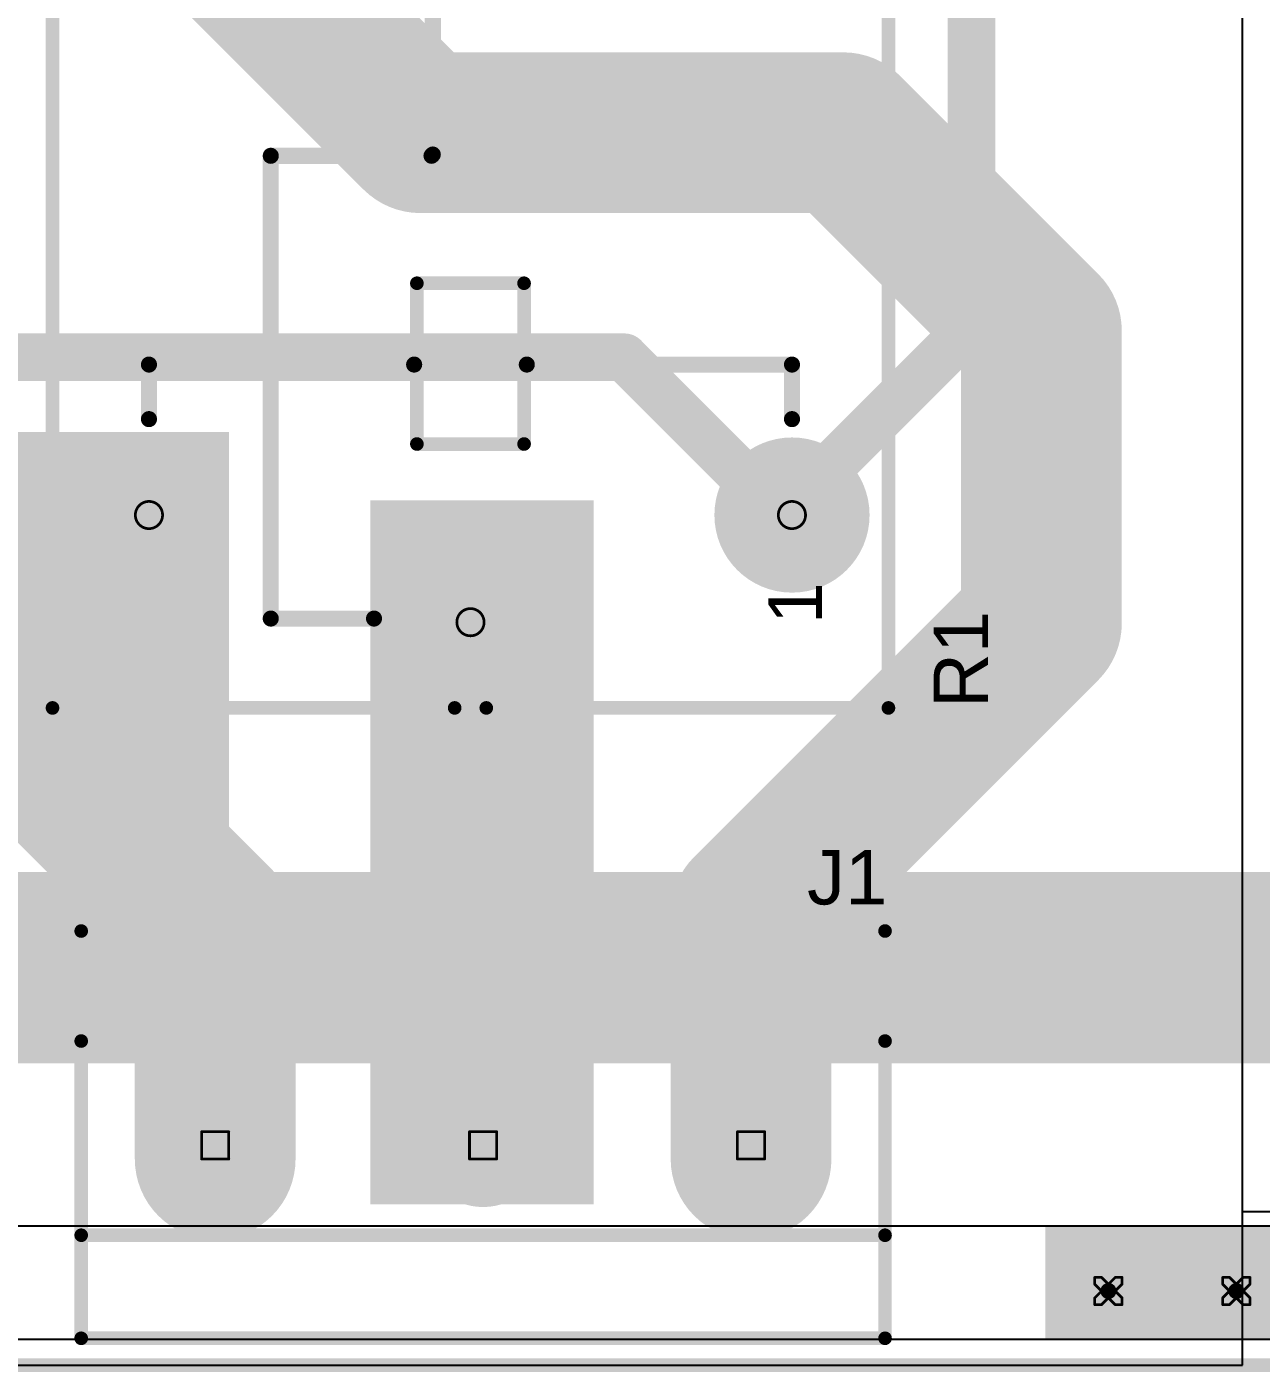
# Model space of a CAD drawing. Header units: inches. Extents: x -14 to 338, y 0 to 125.
# Drawn here: x 77.06 to 100.09, y -0.13 to 24.98 of the extents above; entities that cross this region are included whole.
import ezdxf

# ---------------------------------------------------------------- set-up
doc = ezdxf.new("R2010")
doc.units = ezdxf.units.IN
for name, color, linetype in [('Board Outline', 216, 'Continuous'), ('Bottom Layer', 5, 'Continuous'), ('Bottom Solder', 6, 'Continuous'), ('Drill Drawing', 1, 'Continuous'), ('Multi-Layer', 9, 'Continuous'), ('Pad Holes', 156, 'Continuous'), ('Top Layer', 1, 'Continuous'), ('Top Overlay', 2, 'Continuous'), ('Top Solder', 216, 'Continuous'), ('Via Holes', 16, 'Continuous')]:
    doc.layers.add(name, color=color, linetype=linetype)
doc.styles.add('Arial', font='', dxfattribs={"height": 0.2})
doc.styles.get('Arial').set_extended_font_data('Arial')

# ---------------------------------------------------------------- blocks, each defined once
blk = doc.blocks.new('SRD_05VDC_SL_C_11')
at = {"layer": 'Bottom Layer'}
h = blk.add_hatch(color=5, dxfattribs=at)
edge = h.paths.add_edge_path()
edge.add_arc((-5.1, 6), 1.397, 0, 360)
h = blk.add_hatch(color=5, dxfattribs=at)
edge = h.paths.add_edge_path()
edge.add_arc((7.1, 5.999), 1.397, 0, 360)
h = blk.add_hatch(color=5, dxfattribs=at)
edge = h.paths.add_edge_path()
edge.add_arc((-7.1, 0), 1.397, 0, 360)
h = blk.add_hatch(color=5, dxfattribs=at)
edge = h.paths.add_edge_path()
edge.add_arc((-5.1, -6), 1.397, 0, 360)
h = blk.add_hatch(color=5, dxfattribs=at)
edge = h.paths.add_edge_path()
edge.add_arc((7.1, -5.999), 1.397, 0, 360)
at = {"layer": 'Bottom Solder'}
h = blk.add_hatch(color=6, dxfattribs=at)
edge = h.paths.add_edge_path()
edge.add_arc((-5.1, 6), 1.448, 0, 360)
h = blk.add_hatch(color=6, dxfattribs=at)
edge = h.paths.add_edge_path()
edge.add_arc((7.1, 5.999), 1.448, 0, 360)
h = blk.add_hatch(color=6, dxfattribs=at)
edge = h.paths.add_edge_path()
edge.add_arc((-7.1, 0), 1.448, 0, 360)
h = blk.add_hatch(color=6, dxfattribs=at)
edge = h.paths.add_edge_path()
edge.add_arc((-5.1, -6), 1.448, 0, 360)
h = blk.add_hatch(color=6, dxfattribs=at)
edge = h.paths.add_edge_path()
edge.add_arc((7.1, -5.999), 1.448, 0, 360)
at = {"layer": 'Multi-Layer'}
h = blk.add_hatch(color=9, dxfattribs=at)
edge = h.paths.add_edge_path()
edge.add_arc((-5.1, 6), 1.397, 0, 360)
h = blk.add_hatch(color=9, dxfattribs=at)
edge = h.paths.add_edge_path()
edge.add_arc((7.1, 5.999), 1.397, 0, 360)
h = blk.add_hatch(color=9, dxfattribs=at)
edge = h.paths.add_edge_path()
edge.add_arc((-7.1, 0), 1.397, 0, 360)
h = blk.add_hatch(color=9, dxfattribs=at)
edge = h.paths.add_edge_path()
edge.add_arc((-5.1, -6), 1.397, 0, 360)
h = blk.add_hatch(color=9, dxfattribs=at)
edge = h.paths.add_edge_path()
edge.add_arc((7.1, -5.999), 1.397, 0, 360)
at = {"layer": 'Pad Holes'}
h = blk.add_hatch(color=7, dxfattribs=at)
edge = h.paths.add_edge_path()
edge.add_arc((-5.1, 6), 0.762, 0, 360)
h = blk.add_hatch(color=7, dxfattribs=at)
edge = h.paths.add_edge_path()
edge.add_arc((7.1, 5.999), 0.762, 0, 360)
h = blk.add_hatch(color=7, dxfattribs=at)
edge = h.paths.add_edge_path()
edge.add_arc((-7.1, 0), 0.762, 0, 360)
h = blk.add_hatch(color=7, dxfattribs=at)
edge = h.paths.add_edge_path()
edge.add_arc((-5.1, -6), 0.762, 0, 360)
h = blk.add_hatch(color=7, dxfattribs=at)
edge = h.paths.add_edge_path()
edge.add_arc((7.1, -5.999), 0.762, 0, 360)
at = {"layer": 'Top Layer'}
h = blk.add_hatch(color=1, dxfattribs=at)
edge = h.paths.add_edge_path()
edge.add_arc((-5.1, 6), 1.397, 0, 360)
h = blk.add_hatch(color=1, dxfattribs=at)
edge = h.paths.add_edge_path()
edge.add_arc((7.1, 5.999), 1.397, 0, 360)
h = blk.add_hatch(color=1, dxfattribs=at)
edge = h.paths.add_edge_path()
edge.add_arc((-7.1, 0), 1.397, 0, 360)
h = blk.add_hatch(color=1, dxfattribs=at)
edge = h.paths.add_edge_path()
edge.add_arc((-5.1, -6), 1.397, 0, 360)
h = blk.add_hatch(color=1, dxfattribs=at)
edge = h.paths.add_edge_path()
edge.add_arc((7.1, -5.999), 1.397, 0, 360)
at = {"layer": 'Top Solder'}
h = blk.add_hatch(color=216, dxfattribs=at)
edge = h.paths.add_edge_path()
edge.add_arc((-5.1, 6), 1.448, 0, 360)
h = blk.add_hatch(color=216, dxfattribs=at)
edge = h.paths.add_edge_path()
edge.add_arc((7.1, 5.999), 1.448, 0, 360)
h = blk.add_hatch(color=216, dxfattribs=at)
edge = h.paths.add_edge_path()
edge.add_arc((-7.1, 0), 1.448, 0, 360)
h = blk.add_hatch(color=216, dxfattribs=at)
edge = h.paths.add_edge_path()
edge.add_arc((-5.1, -6), 1.448, 0, 360)
h = blk.add_hatch(color=216, dxfattribs=at)
edge = h.paths.add_edge_path()
edge.add_arc((7.1, -5.999), 1.448, 0, 360)
at = {"layer": 'Top Overlay'}
for points, const_width in [([(-8.699, 7.8), (-8.699, 0.295)], 0.254), ([(-8.699, 7.8), (10.501, 7.8)], 0.254), ([(10.501, 7.8), (10.501, -7.8)], 0.254), ([(-3.31, 6), (-2.292, 6)], 0.3), ([(-2.292, 6), (-2.292, 1.051)], 0.3), ([(7.099, 4.247), (7.099, 2.019)], 0.254), ([(-7.032, 3.727), (1.604, 3.727)], 0.3), ([(-7.032, 3.727), (-7.032, 1.8)], 0.3), ([(1.604, 3.727), (1.604, 0.727)], 0.3), ([(7.801, 2.309), (6.15, 0.701)], 0.3), ([(-3.775, 1), (-3.775, -1)], 0.254), ([(-3.775, 1), (-0.775, 1)], 0.254), ([(-0.775, 1), (-0.775, -1)], 0.254), ([(1.604, 0.727), (1.628, 0.703)], 0.3), ([(1.628, 0.703), (5.644, 0.703)], 0.3), ([(5.644, 0.703), (6.152, 0.703)], 0.3), ([(-8.699, -0.295), (-8.699, -7.8)], 0.254), ([(7.168, -0.312), (7.168, -4.257)], 0.3), ([(-3.775, -1), (-0.775, -1)], 0.254), ([(-2.292, -1.051), (-2.292, -6)], 0.3), ([(-2.292, -6), (-3.31, -6)], 0.3), ([(-8.699, -7.8), (10.501, -7.8)], 0.254)]:
    blk.add_lwpolyline(points, dxfattribs=dict(at, const_width=const_width))
for points, const_width in [([(-8.763, 7.8, 1), (-8.636, 7.8, 1)], 0.127), ([(-8.763, 7.8, 1), (-8.636, 7.8, 1)], 0.127), ([(10.437, 7.8, 1), (10.564, 7.8, 1)], 0.127), ([(10.437, 7.8, 1), (10.564, 7.8, 1)], 0.127), ([(-3.385, 6, 1), (-3.235, 6, 1)], 0.15), ([(-2.367, 6, 1), (-2.217, 6, 1)], 0.15), ([(-2.367, 6, 1), (-2.217, 6, 1)], 0.15), ([(7.036, 4.247, 1), (7.163, 4.247, 1)], 0.127), ([(-7.107, 3.727, 1), (-6.957, 3.727, 1)], 0.15), ([(-7.107, 3.727, 1), (-6.957, 3.727, 1)], 0.15), ([(1.529, 3.727, 1), (1.679, 3.727, 1)], 0.15), ([(1.529, 3.727, 1), (1.679, 3.727, 1)], 0.15), ([(7.726, 2.309, 1), (7.876, 2.309, 1)], 0.15), ([(7.036, 2.019, 1), (7.163, 2.019, 1)], 0.127), ([(-7.107, 1.8, 1), (-6.957, 1.8, 1)], 0.15), ([(-3.838, 1, 1), (-3.711, 1, 1)], 0.127), ([(-3.838, 1, 1), (-3.711, 1, 1)], 0.127), ([(-2.367, 1.051, 1), (-2.217, 1.051, 1)], 0.15), ([(-0.838, 1, 1), (-0.711, 1, 1)], 0.127), ([(-0.838, 1, 1), (-0.711, 1, 1)], 0.127), ([(1.529, 0.727, 1), (1.679, 0.727, 1)], 0.15), ([(1.529, 0.727, 1), (1.679, 0.727, 1)], 0.15), ([(1.553, 0.703, 1), (1.703, 0.703, 1)], 0.15), ([(1.553, 0.703, 1), (1.703, 0.703, 1)], 0.15), ([(5.569, 0.703, 1), (5.719, 0.703, 1)], 0.15), ([(5.569, 0.703, 1), (5.719, 0.703, 1)], 0.15), ([(6.075, 0.701, 1), (6.225, 0.701, 1)], 0.15), ([(6.077, 0.703, 1), (6.227, 0.703, 1)], 0.15), ([(-8.763, 0.295, 1), (-8.636, 0.295, 1)], 0.127), ([(-8.763, -0.295, 1), (-8.636, -0.295, 1)], 0.127), ([(7.093, -0.312, 1), (7.243, -0.312, 1)], 0.15), ([(-3.838, -1, 1), (-3.711, -1, 1)], 0.127), ([(-3.838, -1, 1), (-3.711, -1, 1)], 0.127), ([(-2.367, -1.051, 1), (-2.217, -1.051, 1)], 0.15), ([(-0.838, -1, 1), (-0.711, -1, 1)], 0.127), ([(-0.838, -1, 1), (-0.711, -1, 1)], 0.127), ([(7.093, -4.257, 1), (7.243, -4.257, 1)], 0.15), ([(-3.385, -6, 1), (-3.235, -6, 1)], 0.15), ([(-2.367, -6, 1), (-2.217, -6, 1)], 0.15), ([(-2.367, -6, 1), (-2.217, -6, 1)], 0.15), ([(-8.763, -7.8, 1), (-8.636, -7.8, 1)], 0.127), ([(-8.763, -7.8, 1), (-8.636, -7.8, 1)], 0.127), ([(10.437, -7.8, 1), (10.564, -7.8, 1)], 0.127), ([(10.438, -7.8, 1), (10.565, -7.8, 1)], 0.127)]:
    blk.add_lwpolyline(points, format="xyb", close=True, dxfattribs=dict(at, const_width=const_width))
at = {"layer": 'Top Overlay', "style": 'Arial'}
blk.add_text('1', height=1, dxfattribs=at).set_placement((-7.132, -6.559))
blk = doc.blocks.new('XY301V_A_5_0_3P_21')
at = {"layer": 'Bottom Layer'}
h = blk.add_hatch(color=5, dxfattribs=at)
edge = h.paths.add_edge_path()
edge.add_arc((-5, 0), 1.1, 0, 360)
h = blk.add_hatch(color=5, dxfattribs=at)
edge = h.paths.add_edge_path()
edge.add_arc((0, 0), 1.1, 0, 360)
h = blk.add_hatch(color=5, dxfattribs=at)
edge = h.paths.add_edge_path()
edge.add_arc((5, 0), 1.1, 0, 360)
at = {"layer": 'Bottom Solder'}
h = blk.add_hatch(color=6, dxfattribs=at)
edge = h.paths.add_edge_path()
edge.add_arc((-5, 0), 1.151, 0, 360)
h = blk.add_hatch(color=6, dxfattribs=at)
edge = h.paths.add_edge_path()
edge.add_arc((0, 0), 1.151, 0, 360)
h = blk.add_hatch(color=6, dxfattribs=at)
edge = h.paths.add_edge_path()
edge.add_arc((5, 0), 1.151, 0, 360)
at = {"layer": 'Multi-Layer'}
h = blk.add_hatch(color=9, dxfattribs=at)
edge = h.paths.add_edge_path()
edge.add_arc((-5, 0), 1.1, 0, 360)
h = blk.add_hatch(color=9, dxfattribs=at)
edge = h.paths.add_edge_path()
edge.add_arc((0, 0), 1.1, 0, 360)
h = blk.add_hatch(color=9, dxfattribs=at)
edge = h.paths.add_edge_path()
edge.add_arc((5, 0), 1.1, 0, 360)
at = {"layer": 'Pad Holes'}
h = blk.add_hatch(color=7, dxfattribs=at)
edge = h.paths.add_edge_path()
edge.add_arc((-5, 0), 0.6, 0, 360)
h = blk.add_hatch(color=7, dxfattribs=at)
edge = h.paths.add_edge_path()
edge.add_arc((0, 0), 0.6, 0, 360)
h = blk.add_hatch(color=7, dxfattribs=at)
edge = h.paths.add_edge_path()
edge.add_arc((5, 0), 0.6, 0, 360)
at = {"layer": 'Top Layer'}
h = blk.add_hatch(color=1, dxfattribs=at)
edge = h.paths.add_edge_path()
edge.add_arc((-5, 0), 1.1, 0, 360)
h = blk.add_hatch(color=1, dxfattribs=at)
edge = h.paths.add_edge_path()
edge.add_arc((0, 0), 1.1, 0, 360)
h = blk.add_hatch(color=1, dxfattribs=at)
edge = h.paths.add_edge_path()
edge.add_arc((5, 0), 1.1, 0, 360)
at = {"layer": 'Top Solder'}
h = blk.add_hatch(color=216, dxfattribs=at)
edge = h.paths.add_edge_path()
edge.add_arc((-5, 0), 1.151, 0, 360)
h = blk.add_hatch(color=216, dxfattribs=at)
edge = h.paths.add_edge_path()
edge.add_arc((0, 0), 1.151, 0, 360)
h = blk.add_hatch(color=216, dxfattribs=at)
edge = h.paths.add_edge_path()
edge.add_arc((5, 0), 1.151, 0, 360)
at = {"layer": 'Top Overlay', "const_width": 0.254}
for points in [[(7.5, 3.6), (-7.5, 3.6)], [(-7.5, 3.6), (-7.5, -4)], [(7.5, 3.6), (7.5, -4)], [(7.5, 1.677), (-7.5, 1.677)], [(7.5, -1.947), (-7.5, -1.947)], [(7.5, -4), (-7.5, -4)]]:
    blk.add_lwpolyline(points, dxfattribs=at)
at = {"layer": 'Top Overlay', "const_width": 0.127}
for points in [[(-7.564, 3.6, 1), (-7.437, 3.6, 1)], [(-7.564, 3.6, 1), (-7.437, 3.6, 1)], [(7.437, 3.6, 1), (7.564, 3.6, 1)], [(7.437, 3.6, 1), (7.564, 3.6, 1)], [(-7.564, 1.677, 1), (-7.437, 1.677, 1)], [(7.437, 1.677, 1), (7.564, 1.677, 1)], [(-7.564, -1.947, 1), (-7.437, -1.947, 1)], [(7.437, -1.947, 1), (7.564, -1.947, 1)], [(-7.564, -4, 1), (-7.437, -4, 1)], [(-7.564, -4, 1), (-7.437, -4, 1)], [(7.437, -4, 1), (7.564, -4, 1)], [(7.437, -4, 1), (7.564, -4, 1)]]:
    blk.add_lwpolyline(points, format="xyb", close=True, dxfattribs=at)

msp = doc.modelspace()

# ---------------------------------------------------------------- hatches: boundary and pattern name
at = {"layer": 'Bottom Layer'}
msp.add_hatch(color=5, dxfattribs=at).paths.add_polyline_path([(96.065, 0.485), (109.166, 0.485), (109.166, 2.605), (96.065, 2.605)])
h = msp.add_hatch(color=5, dxfattribs=at)
edge = h.paths.add_edge_path()
edge.add_arc((97.242, 1.386), 0.3, 0, 360)
h = msp.add_hatch(color=5, dxfattribs=at)
edge = h.paths.add_edge_path()
edge.add_arc((99.629, 1.386), 0.3, 0, 360)
at = {"layer": 'Bottom Solder'}
h = msp.add_hatch(color=6, dxfattribs=at)
edge = h.paths.add_edge_path()
edge.add_arc((97.242, 1.386), 0.402, 0, 360)
h = msp.add_hatch(color=6, dxfattribs=at)
edge = h.paths.add_edge_path()
edge.add_arc((99.629, 1.386), 0.402, 0, 360)
at = {"layer": 'Top Layer'}
for points in [[(71.999, 9.797), (80.833, 9.797), (80.833, 17.414), (71.999, 17.414)], [(77.783, 14.413), (80.833, 14.413), (80.833, 17.414), (77.783, 17.414)], [(83.466, 3.004), (87.637, 3.004), (87.637, 16.144), (83.466, 16.144)], [(5.329, 5.633), (114.738, 5.633), (114.738, 9.206), (5.329, 9.206)]]:
    msp.add_hatch(color=1, dxfattribs=at).paths.add_polyline_path(points)
h = msp.add_hatch(color=1, dxfattribs=at)
edge = h.paths.add_edge_path()
edge.add_arc((97.242, 1.386), 0.3, 0, 360)
h = msp.add_hatch(color=1, dxfattribs=at)
edge = h.paths.add_edge_path()
edge.add_arc((99.629, 1.386), 0.3, 0, 360)
at = {"layer": 'Top Solder'}
h = msp.add_hatch(color=216, dxfattribs=at)
edge = h.paths.add_edge_path()
edge.add_arc((97.242, 1.386), 0.402, 0, 360)
h = msp.add_hatch(color=216, dxfattribs=at)
edge = h.paths.add_edge_path()
edge.add_arc((99.629, 1.386), 0.402, 0, 360)
at = {"layer": 'Via Holes'}
h = msp.add_hatch(color=7, dxfattribs=at)
edge = h.paths.add_edge_path()
edge.add_arc((97.242, 1.386), 0.15, 0, 360)
h = msp.add_hatch(color=7, dxfattribs=at)
edge = h.paths.add_edge_path()
edge.add_arc((99.629, 1.386), 0.15, 0, 360)

# ---------------------------------------------------------------- linework, layer by layer
at = {"layer": 'Board Outline', "const_width": 0.254}
msp.add_lwpolyline([(0, 0), (156.6, 0)], dxfattribs=at)
at = {"layer": 'Bottom Layer'}
for p, q in [((99.747, 0), (99.747, 42.51)), ((99.747, 2.864), (99.747, 42.51)), ((105.33, 2.864), (99.747, 2.864)), ((0, 0), (99.747, 0))]:
    msp.add_line(p, q, dxfattribs=at)
at = {"layer": 'Bottom Layer', "const_width": 3}
for points in [[(79.337, 28.067), (84.402, 23.002)], [(84.402, 23.002), (92.294, 23.002)], [(92.294, 23.002), (95.992, 19.304)], [(95.992, 13.847), (95.992, 19.304)], [(74.917, 13.847), (80.573, 8.19)], [(90.573, 8.428), (95.992, 13.847)], [(90.573, 3.85), (90.573, 8.428)], [(80.573, 3.85), (80.573, 8.19)]]:
    msp.add_lwpolyline(points, dxfattribs=at)
at = {"layer": 'Bottom Layer', "const_width": 1.5}
for points in [[(83.652, 23.002, 1), (85.152, 23.002, 1)], [(83.652, 23.002, 1), (85.152, 23.002, 1)], [(91.544, 23.002, 1), (93.044, 23.002, 1)], [(91.544, 23.002, 1), (93.044, 23.002, 1)], [(95.242, 19.304, 1), (96.742, 19.304, 1)], [(95.242, 19.304, 1), (96.742, 19.304, 1)], [(95.242, 13.847, 1), (96.742, 13.847, 1)], [(95.242, 13.847, 1), (96.742, 13.847, 1)], [(89.823, 8.428, 1), (91.323, 8.428, 1)], [(89.823, 8.428, 1), (91.323, 8.428, 1)], [(79.823, 8.19, 1), (81.323, 8.19, 1)], [(79.823, 8.19, 1), (81.323, 8.19, 1)], [(79.823, 3.85, 1), (81.323, 3.85, 1)], [(89.823, 3.85, 1), (91.323, 3.85, 1)]]:
    msp.add_lwpolyline(points, format="xyb", close=True, dxfattribs=at)
at = {"layer": 'Drill Drawing'}
for points, const_width in [([(79.591, 15.867, 1), (79.083, 15.867, 1)], 0.0508), ([(91.59, 15.867, 1), (91.082, 15.867, 1)], 0.0508), ([(79.07, 15.867, 1), (79.095, 15.867, 1)], 0.0254), ([(79.578, 15.867, 1), (79.603, 15.867, 1)], 0.0254), ([(91.07, 15.867, 1), (91.095, 15.867, 1)], 0.0254), ([(91.578, 15.867, 1), (91.603, 15.867, 1)], 0.0254), ([(85.591, 13.867, 1), (85.083, 13.867, 1)], 0.0508), ([(85.07, 13.867, 1), (85.095, 13.867, 1)], 0.0254), ([(85.578, 13.867, 1), (85.603, 13.867, 1)], 0.0254), ([(80.306, 4.358, 1), (80.332, 4.358, 1)], 0.0254), ([(80.306, 4.358, 1), (80.332, 4.358, 1)], 0.0254), ([(80.814, 4.358, 1), (80.84, 4.358, 1)], 0.0254), ([(80.814, 4.358, 1), (80.84, 4.358, 1)], 0.0254), ([(85.306, 4.358, 1), (85.332, 4.358, 1)], 0.0254), ([(85.306, 4.358, 1), (85.332, 4.358, 1)], 0.0254), ([(85.814, 4.358, 1), (85.84, 4.358, 1)], 0.0254), ([(85.814, 4.358, 1), (85.84, 4.358, 1)], 0.0254), ([(90.306, 4.358, 1), (90.332, 4.358, 1)], 0.0254), ([(90.306, 4.358, 1), (90.332, 4.358, 1)], 0.0254), ([(90.814, 4.358, 1), (90.84, 4.358, 1)], 0.0254), ([(90.814, 4.358, 1), (90.84, 4.358, 1)], 0.0254), ([(80.306, 3.85, 1), (80.332, 3.85, 1)], 0.0254), ([(80.306, 3.85, 1), (80.332, 3.85, 1)], 0.0254), ([(80.814, 3.85, 1), (80.84, 3.85, 1)], 0.0254), ([(80.814, 3.85, 1), (80.84, 3.85, 1)], 0.0254), ([(85.306, 3.85, 1), (85.332, 3.85, 1)], 0.0254), ([(85.306, 3.85, 1), (85.332, 3.85, 1)], 0.0254), ([(85.814, 3.85, 1), (85.84, 3.85, 1)], 0.0254), ([(85.814, 3.85, 1), (85.84, 3.85, 1)], 0.0254), ([(90.306, 3.85, 1), (90.332, 3.85, 1)], 0.0254), ([(90.306, 3.85, 1), (90.332, 3.85, 1)], 0.0254), ([(90.814, 3.85, 1), (90.84, 3.85, 1)], 0.0254), ([(90.814, 3.85, 1), (90.84, 3.85, 1)], 0.0254), ([(96.975, 1.64, 1), (97, 1.64, 1)], 0.0254), ([(96.975, 1.64, 1), (97, 1.64, 1)], 0.0254), ([(96.975, 1.513, 1), (97, 1.513, 1)], 0.0254), ([(96.975, 1.513, 1), (97, 1.513, 1)], 0.0254), ([(97.102, 1.64, 1), (97.127, 1.64, 1)], 0.0254), ([(97.102, 1.64, 1), (97.127, 1.64, 1)], 0.0254), ([(97.229, 1.513, 1), (97.254, 1.513, 1)], 0.0254), ([(97.229, 1.513, 1), (97.254, 1.513, 1)], 0.0254), ([(97.356, 1.64, 1), (97.381, 1.64, 1)], 0.0254), ([(97.356, 1.64, 1), (97.381, 1.64, 1)], 0.0254), ([(97.483, 1.64, 1), (97.508, 1.64, 1)], 0.0254), ([(97.483, 1.64, 1), (97.508, 1.64, 1)], 0.0254), ([(97.483, 1.513, 1), (97.508, 1.513, 1)], 0.0254), ([(97.483, 1.513, 1), (97.508, 1.513, 1)], 0.0254), ([(99.363, 1.64, 1), (99.388, 1.64, 1)], 0.0254), ([(99.363, 1.64, 1), (99.388, 1.64, 1)], 0.0254), ([(99.363, 1.513, 1), (99.388, 1.513, 1)], 0.0254), ([(99.363, 1.513, 1), (99.388, 1.513, 1)], 0.0254), ([(99.49, 1.64, 1), (99.515, 1.64, 1)], 0.0254), ([(99.49, 1.64, 1), (99.515, 1.64, 1)], 0.0254), ([(99.617, 1.513, 1), (99.642, 1.513, 1)], 0.0254), ([(99.617, 1.513, 1), (99.642, 1.513, 1)], 0.0254), ([(99.744, 1.64, 1), (99.769, 1.64, 1)], 0.0254), ([(99.744, 1.64, 1), (99.769, 1.64, 1)], 0.0254), ([(99.871, 1.64, 1), (99.896, 1.64, 1)], 0.0254), ([(99.871, 1.64, 1), (99.896, 1.64, 1)], 0.0254), ([(99.871, 1.513, 1), (99.896, 1.513, 1)], 0.0254), ([(99.871, 1.513, 1), (99.896, 1.513, 1)], 0.0254), ([(96.975, 1.259, 1), (97, 1.259, 1)], 0.0254), ([(96.975, 1.259, 1), (97, 1.259, 1)], 0.0254), ([(97.102, 1.386, 1), (97.127, 1.386, 1)], 0.0254), ([(97.102, 1.386, 1), (97.127, 1.386, 1)], 0.0254), ([(97.229, 1.259, 1), (97.254, 1.259, 1)], 0.0254), ([(97.229, 1.259, 1), (97.254, 1.259, 1)], 0.0254), ([(97.356, 1.386, 1), (97.381, 1.386, 1)], 0.0254), ([(97.356, 1.386, 1), (97.381, 1.386, 1)], 0.0254), ([(97.483, 1.259, 1), (97.508, 1.259, 1)], 0.0254), ([(97.483, 1.259, 1), (97.508, 1.259, 1)], 0.0254), ([(99.363, 1.259, 1), (99.388, 1.259, 1)], 0.0254), ([(99.363, 1.259, 1), (99.388, 1.259, 1)], 0.0254), ([(99.49, 1.386, 1), (99.515, 1.386, 1)], 0.0254), ([(99.49, 1.386, 1), (99.515, 1.386, 1)], 0.0254), ([(99.617, 1.259, 1), (99.642, 1.259, 1)], 0.0254), ([(99.617, 1.259, 1), (99.642, 1.259, 1)], 0.0254), ([(99.744, 1.386, 1), (99.769, 1.386, 1)], 0.0254), ([(99.744, 1.386, 1), (99.769, 1.386, 1)], 0.0254), ([(99.871, 1.259, 1), (99.896, 1.259, 1)], 0.0254), ([(99.871, 1.259, 1), (99.896, 1.259, 1)], 0.0254), ([(96.975, 1.132, 1), (97, 1.132, 1)], 0.0254), ([(96.975, 1.132, 1), (97, 1.132, 1)], 0.0254), ([(97.102, 1.132, 1), (97.127, 1.132, 1)], 0.0254), ([(97.102, 1.132, 1), (97.127, 1.132, 1)], 0.0254), ([(97.356, 1.132, 1), (97.381, 1.132, 1)], 0.0254), ([(97.356, 1.132, 1), (97.381, 1.132, 1)], 0.0254), ([(97.483, 1.132, 1), (97.508, 1.132, 1)], 0.0254), ([(97.483, 1.132, 1), (97.508, 1.132, 1)], 0.0254), ([(99.363, 1.132, 1), (99.388, 1.132, 1)], 0.0254), ([(99.363, 1.132, 1), (99.388, 1.132, 1)], 0.0254), ([(99.49, 1.132, 1), (99.515, 1.132, 1)], 0.0254), ([(99.49, 1.132, 1), (99.515, 1.132, 1)], 0.0254), ([(99.744, 1.132, 1), (99.769, 1.132, 1)], 0.0254), ([(99.744, 1.132, 1), (99.769, 1.132, 1)], 0.0254), ([(99.871, 1.132, 1), (99.896, 1.132, 1)], 0.0254), ([(99.871, 1.132, 1), (99.896, 1.132, 1)], 0.0254)]:
    msp.add_lwpolyline(points, format="xyb", close=True, dxfattribs=dict(at, const_width=const_width))
at = {"layer": 'Drill Drawing', "const_width": 0.0508}
for points in [[(80.319, 4.358), (80.827, 4.358)], [(80.319, 3.85), (80.319, 4.358)], [(80.827, 3.85), (80.827, 4.358)], [(85.319, 4.358), (85.827, 4.358)], [(85.319, 3.85), (85.319, 4.358)], [(85.827, 3.85), (85.827, 4.358)], [(90.319, 4.358), (90.827, 4.358)], [(90.319, 3.85), (90.319, 4.358)], [(90.827, 3.85), (90.827, 4.358)], [(80.319, 3.85), (80.827, 3.85)], [(85.319, 3.85), (85.827, 3.85)], [(90.319, 3.85), (90.827, 3.85)], [(96.988, 1.513), (96.988, 1.64)], [(96.988, 1.64), (97.115, 1.64)], [(96.988, 1.513), (97.115, 1.386)], [(97.115, 1.64), (97.242, 1.513)], [(97.242, 1.513), (97.369, 1.64)], [(97.369, 1.64), (97.496, 1.64)], [(97.369, 1.386), (97.496, 1.513)], [(97.496, 1.513), (97.496, 1.64)], [(99.375, 1.513), (99.375, 1.64)], [(99.375, 1.64), (99.502, 1.64)], [(99.375, 1.513), (99.502, 1.386)], [(99.502, 1.64), (99.629, 1.513)], [(99.629, 1.513), (99.756, 1.64)], [(99.756, 1.64), (99.883, 1.64)], [(99.756, 1.386), (99.883, 1.513)], [(99.883, 1.513), (99.883, 1.64)], [(96.988, 1.259), (97.115, 1.386)], [(96.988, 1.132), (96.988, 1.259)], [(97.115, 1.132), (97.242, 1.259)], [(97.242, 1.259), (97.369, 1.132)], [(97.369, 1.386), (97.496, 1.259)], [(97.496, 1.132), (97.496, 1.259)], [(99.375, 1.259), (99.502, 1.386)], [(99.375, 1.132), (99.375, 1.259)], [(99.502, 1.132), (99.629, 1.259)], [(99.629, 1.259), (99.756, 1.132)], [(99.756, 1.386), (99.883, 1.259)], [(99.883, 1.132), (99.883, 1.259)], [(96.988, 1.132), (97.115, 1.132)], [(97.369, 1.132), (97.496, 1.132)], [(99.375, 1.132), (99.502, 1.132)], [(99.756, 1.132), (99.883, 1.132)]]:
    msp.add_lwpolyline(points, dxfattribs=at)
at = {"layer": 'Top Layer'}
for p, q in [((1.785, 2.605), (100.788, 2.605)), ((102.592, 0.48), (0.203, 0.48))]:
    msp.add_line(p, q, dxfattribs=at)
at = {"layer": 'Top Layer', "const_width": 0.889}
for points in [[(94.688, 19.403), (94.688, 28.95)], [(91.151, 15.867), (94.688, 19.403)], [(75.693, 18.811), (88.207, 18.811)], [(88.207, 18.811), (91.151, 15.867)]]:
    msp.add_lwpolyline(points, dxfattribs=at)
at = {"layer": 'Top Layer', "const_width": 0.445}
for points in [[(94.465, 19.403, 1), (94.91, 19.403, 1)], [(94.465, 19.403, 1), (94.91, 19.403, 1)], [(87.985, 18.811, 1), (88.43, 18.811, 1)], [(87.985, 18.811, 1), (88.43, 18.811, 1)], [(90.929, 15.867, 1), (91.374, 15.867, 1)], [(90.929, 15.867, 1), (91.374, 15.867, 1)]]:
    msp.add_lwpolyline(points, format="xyb", close=True, dxfattribs=at)

# ---------------------------------------------------------------- block references
for name, p, rotation in [('SRD_05VDC_SL_C_11', (85.337, 20.967), 90), ('XY301V_A_5_0_3P_21', (85.573, 4.104), 180)]:
    msp.add_blockref(name, p, dxfattribs=dict(rotation=rotation))

# ---------------------------------------------------------------- texts
at = {"layer": 'Top Overlay', "style": 'Arial'}
msp.add_text('R1', height=1.016, rotation=90, dxfattribs=at).set_placement((94.997, 12.266))
msp.add_text('J1', height=1.016, dxfattribs=at).set_placement((91.618, 8.6))

doc.saveas('drawing.dxf')
